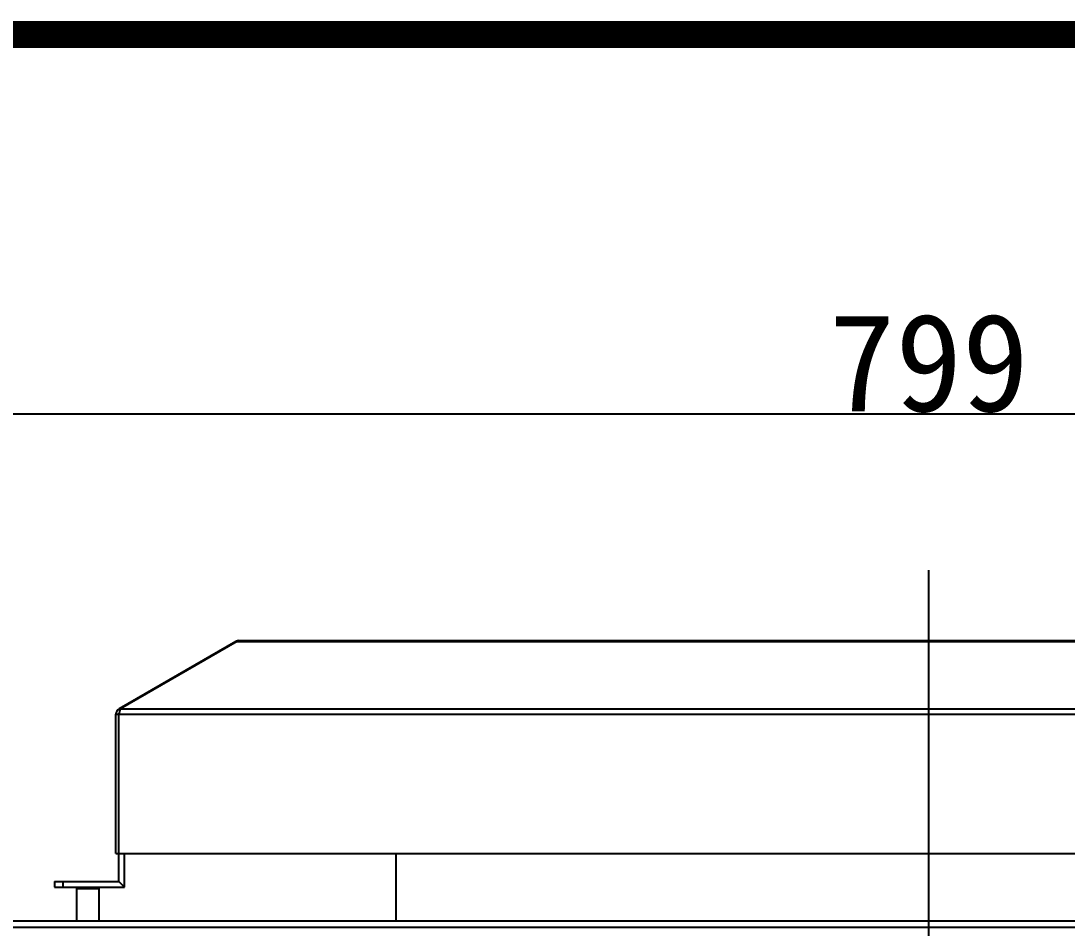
# Model space of a CAD drawing. Extents: x 81437 to 204847, y -54769 to -29444.
# Drawn here: x 82010.7 to 82384.1, y -34062.4 to -33738.5 of the extents above; entities that cross this region are included whole.
import ezdxf
from ezdxf.enums import TextEntityAlignment as Align
from ezdxf.lldxf.tags import DXFTag

# ---------------------------------------------------------------- set-up
doc = ezdxf.new("R2010")
doc.units = 0
doc.header["$LTSCALE"] = 100
doc.header["$MEASUREMENT"] = 0
doc.layers.add('t', color=1, linetype='Continuous')
doc.styles.get("Standard").update_dxf_attribs({"font": ''})
doc.styles.add('微软雅黑', font='')
doc.styles.get('Standard').set_extended_font_data('SimSun')
doc.styles.get('微软雅黑').set_extended_font_data('Microsoft YaHei')
tags = doc.linetypes.add('CENTER', pattern=[2, 1.25, -0.25, 0.25, -0.25]).pattern_tags.tags
tags[10:11] = [DXFTag(74, 4), DXFTag(75, 0), DXFTag(340, '0'), DXFTag(46, 1.0), DXFTag(50, 0.0), DXFTag(44, 0.0), DXFTag(45, 0.0)]
tags[8:9] = [DXFTag(74, 4), DXFTag(75, 0), DXFTag(340, '0'), DXFTag(46, 1.0), DXFTag(50, 0.0), DXFTag(44, 0.0), DXFTag(45, 0.0)]
tags[6:7] = [DXFTag(74, 4), DXFTag(75, 0), DXFTag(340, '0'), DXFTag(46, 1.0), DXFTag(50, 0.0), DXFTag(44, 0.0), DXFTag(45, 0.0)]
tags[4:5] = [DXFTag(74, 4), DXFTag(75, 0), DXFTag(340, '0'), DXFTag(46, 1.0), DXFTag(50, 0.0), DXFTag(44, 0.0), DXFTag(45, 0.0)]
doc.dimstyles.new('ISO-25', dxfattribs={"dimtxt": 35, "dimasz": 35, "dimexe": 1.25, "dimexo": 0.625, "dimtad": 1, "dimtoh": 1, "dimdec": 0, "dimtxsty": 'Standard', "dimcen": 2.5, "dimadec": 0, "dimazin": 0, "dimtfac": 1, "dimtdec": 0, "dimtmove": 0, "dimatfit": 3, "dimfxl": 1, "dimarcsym": 0})

# ---------------------------------------------------------------- blocks, each defined once
blk = doc.blocks.new('图框')
at = {"layer": 't', "color": 7, "const_width": 9.62}
blk.add_lwpolyline([(4109.48, -3210.44), (4109.48, -58.86), (-6.16, -58.86), (-6.16, -3210.44)], close=True, dxfattribs=at)
at = {"color": 7, "style": '微软雅黑', "flags": 8}
for tag, p, height in [('DWG.NAME:', (1375.47, -2969.24), 25), ('DWG.NO.:', (3122.02, -3089.26), 24), ('图纸编号', (3309.2, -3111.27), 24), ('FILENO.:', (3122.51, -3164.97), 24), ('文档号', (3311.56, -3182.99), 24)]:
    blk.add_attdef(tag, p, '', height=height, dxfattribs=at)
at = {"color": 7, "style": '微软雅黑', "width": 0.8, "flags": 8}
for tag, p, height in [('PROJECT_NAME', (3324.74, -2969.19), 25), ('PROJECTNAME:', (3119.32, -2971.67), 24)]:
    blk.add_attdef(tag, p, '', height=height, dxfattribs=at)
at = {"color": 7, "style": '微软雅黑', "flags": 8}
for tag, p in [('图纸名称:', (1371.65, -3024.79)), ('项目名称', (3272.9, -3045.63))]:
    blk.add_attdef(tag, text='', height=25, dxfattribs=at).set_placement(p, align=Align.BOTTOM_LEFT)
for tag, height, width, p in [('RENLIU', 24, 0.7, (692.03, -3009.24)), ('SHUFENWANG', 24, 0.7, (879.63, -3009.24)), ('FANGHOU', 24, 0.7, (1063.57, -3009.24)), ('DANDANLI', 24, 0.7, (1243.85, -3009.24)), ('#10STATIONONTROLCABINETCOVER', 30, 0.6, (1771.74, -3076.04)), ('HANGZHOUHOLLYSYSAUTOMATIONCO.,LTD.', 24, 0.7, (2763.92, -3104.58))]:
    blk.add_attdef(tag, text='', height=height, dxfattribs=dict(at, width=width)).set_placement(p, align=Align.MIDDLE)
for tag, height, p in [('设计时间', 23, (207.7, -3033.74)), ('刘仁', 23, (692.03, -3061.05)), ('王姝芬', 23, (879.63, -3061.05)), ('侯方', 23, (1063.57, -3061.05)), ('李丹丹', 23, (1243.85, -3061.05)), ('PAGEXOFX', 24, (3947.55, -3097.94)), ('REV.', 24, (53.22, -3121.91)), ('DATE', 24, (202.74, -3121.91)), ('DESCRIPTION', 24, (445.56, -3121.91)), ('PREPARED', 24, (692.03, -3121.91)), ('CHECKED', 24, (879.63, -3121.91)), ('SIGNED', 24, (1063.57, -3121.91)), ('APPROVED', 24, (1243.85, -3121.91)), ('图纸名称', 30, (1771.74, -3153.56)), ('第几页共几页', 24, (3947.55, -3172.94))]:
    blk.add_attdef(tag, text='', height=height, dxfattribs=at).set_placement(p, align=Align.MIDDLE)
at = {"color": 7, "flags": 8}
blk.add_attdef('A', text='', height=23, dxfattribs=at).set_placement((53.74, -3033.74), align=Align.MIDDLE)
blk = doc.blocks.new('*D108')
at = {"color": 0, "lineweight": -2, "transparency": 16777216}
for p, q in [((81935.35, -34059.14), (81935.35, -33877.56)), ((81970.35, -33878.81), (82699.11, -33878.81)), ((82734.11, -34061.44), (82734.11, -33877.56))]:
    blk.add_line(p, q, dxfattribs=at)
at = {"color": 0, "transparency": 16777216}
for points in [[(81970.35, -33872.98), (81970.35, -33884.64), (81935.35, -33878.81)], [(82699.11, -33884.64), (82699.11, -33872.98), (82734.11, -33878.81)]]:
    blk.add_solid(points, dxfattribs=at)
at = {"layer": 'Defpoints', "color": 0, "transparency": 16777216}
for p in [(82734.11, -33878.81), (81935.35, -34059.77), (82734.11, -34062.07)]:
    blk.add_point(p, dxfattribs=at)
at = {"color": 0, "transparency": 16777216, "insert": (82334.73, -33860.69), "char_height": 35, "attachment_point": 5}
blk.add_mtext('799', dxfattribs=at)

msp = doc.modelspace()

# ---------------------------------------------------------------- linework, layer by layer
at = {"color": 1, "linetype": 'CENTER'}
msp.add_line((82334.61, -33934.63), (82334.61, -36178.38), dxfattribs=at)
at = {"color": 7, "linetype": 'Continuous'}
for p, q in [((82087.4, -33960.06), (82045.71, -33984.13)), ((82087.9, -33960.06), (82046.21, -33984.13)), ((82087.4, -33960.06), (82087.52, -33960.28)), ((82087.9, -33960.06), (82581.32, -33960.06)), ((82088.5, -33959.77), (82580.72, -33959.77)), ((82045.71, -33984.13), (82046, -33984.64)), ((82046.21, -33984.13), (82623.01, -33984.13)), ((82044.61, -34035.77), (82044.61, -33986.04)), ((82044.61, -33986.04), (82045.61, -33986.04)), ((82045.61, -34035.77), (82045.61, -33986.04)), ((82045.61, -33986.04), (82623.61, -33986.04)), ((82044.61, -34035.77), (82045.61, -34035.77)), ((82045.61, -34045.77), (82045.61, -34035.77)), ((82045.61, -34035.77), (82623.61, -34035.77)), ((82047.61, -34047.77), (82047.61, -34035.77)), ((82144.61, -34059.77), (82144.61, -34035.77)), ((82022.61, -34045.77), (82022.61, -34047.77)), ((82022.61, -34045.77), (82045.61, -34045.77)), ((82022.61, -34047.77), (82047.61, -34047.77)), ((82025.61, -34045.77), (82025.61, -34047.77)), ((82031.11, -34047.77), (82030.61, -34048.27)), ((82030.61, -34059.77), (82030.61, -34048.27)), ((82030.61, -34048.27), (82038.61, -34048.27)), ((82038.11, -34047.77), (82038.61, -34048.27)), ((82038.61, -34059.77), (82038.61, -34048.27)), ((82047.61, -34047.77), (82045.61, -34045.77)), ((81972.71, -34059.77), (82697.11, -34059.77)), ((81937.41, -34062.07), (82731.81, -34062.07))]:
    msp.add_line(p, q, dxfattribs=at)
for centre, radius, start, end in [((82088.5, -33961.97), 2.2, 90, 120), ((82046.81, -33986.04), 2.2, 120, 180), ((82072.89, -33992.79), 28.1, 164.5161, 164.989)]:
    msp.add_arc(centre, radius, start, end, dxfattribs=at)
for points, start_tangent, end_tangent in [([(82087.9, -33960.06), (82088.1, -33959.9)], (0.721412, 0.692506), (0.835895, 0.548889)), ([(82088.1, -33959.9), (82088.3, -33959.8)], (0.835895, 0.548889), (0.949224, 0.3146)), ([(82088.3, -33959.8), (82088.5, -33959.77)], (0.949224, 0.3146), (1, 0)), ([(82046.01, -33984.62), (82045.81, -33985.29)], (-0.319262, -0.947666), (-0.267211, -0.963638)), ([(82046.21, -33984.13), (82046.01, -33984.62)], (-0.461961, -0.8869), (-0.319262, -0.947666)), ([(82045.75, -33985.51), (82045.61, -33986.04)], (-0.259249, -0.96581), (-0.252028, -0.96772))]:
    msp.add_spline(points, degree=3, dxfattribs=dict(at, start_tangent=start_tangent, end_tangent=end_tangent))

# ---------------------------------------------------------------- block references
at = {"color": 1}
msp.add_blockref('图框', (81575.01, -33684.41), dxfattribs=at)

# ---------------------------------------------------------------- dimensions: what is measured, and where the dimension line sits
at = {"color": 3}
dim = msp.add_linear_dim(base=(82734.11, -33878.81), p1=(81935.35, -34059.77), p2=(82734.11, -34062.07), dimstyle='ISO-25', dxfattribs=at)
dim.commit()
dim.dimension.update_dxf_attribs({"geometry": '*D108', "text_midpoint": (82334.73, -33860.69)})

doc.saveas('drawing.dxf')
